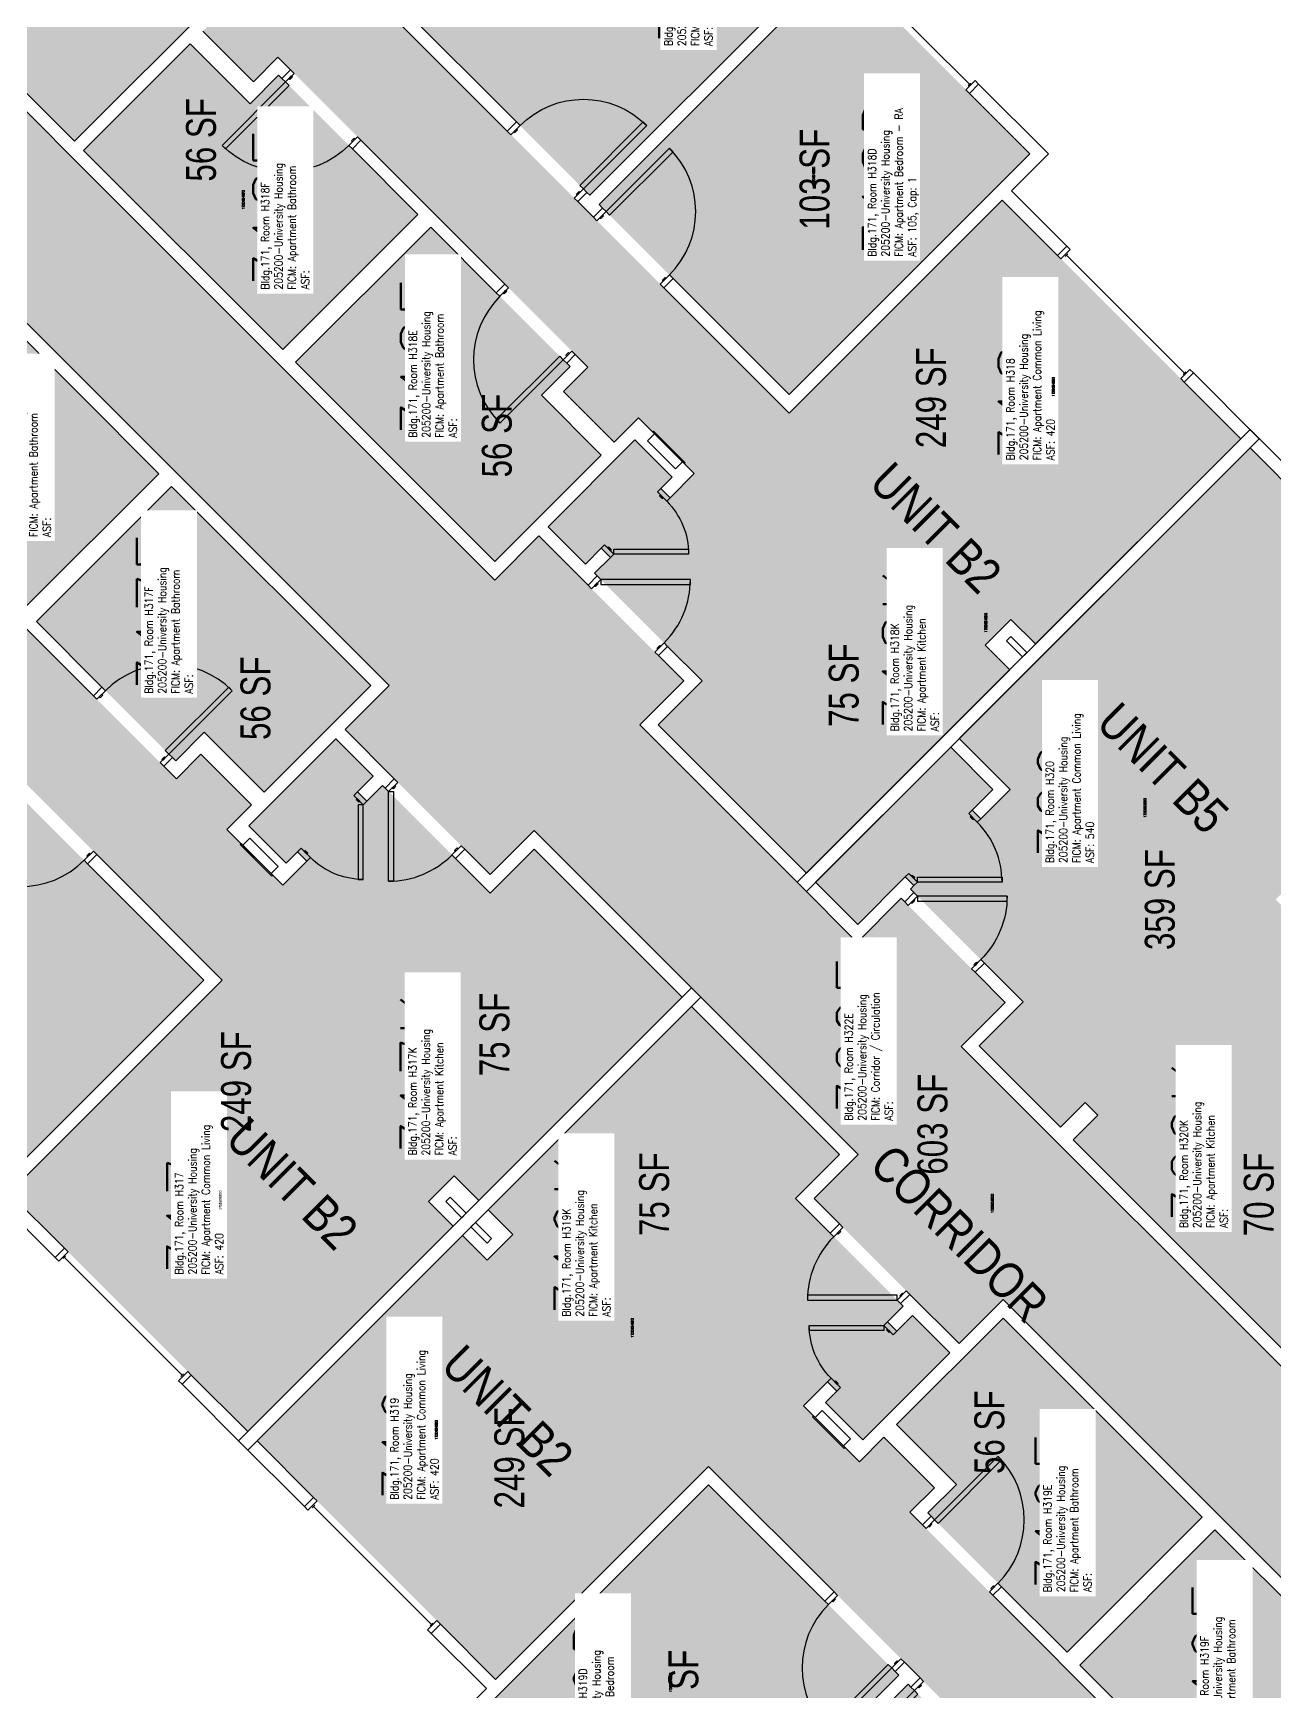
# Model space of a CAD drawing. Header units: inches. Extents: x -105 to 3698, y -798 to 1624.
# Drawn here: x 2510 to 3008, y 595 to 1261 of the extents above; entities that cross this region are included whole.
import ezdxf
from ezdxf.enums import TextEntityAlignment as Align

# ---------------------------------------------------------------- set-up
doc = ezdxf.new("R2010")
doc.units = ezdxf.units.IN
doc.header["$LTSCALE"] = 96
doc.header["$MEASUREMENT"] = 0
for name, color, linetype in [('A-AREA-IDEN', 1, 'Continuous'), ('A-DOOR', 2, 'Continuous'), ('A-GLAZ', 1, 'Continuous'), ('A-IDEN-RNUM', 7, 'Continuous'), ('A-IDEN-SNUM', 4, 'Continuous'), ('A-IDEN-VNUM', 4, 'Continuous'), ('A-WALL', 5, 'Continuous'), ('AREA-TEXT', 3, 'Continuous'), ('E-POWER', 2, 'Continuous'), ('Rooms-Category-Color', 7, 'Continuous'), ('Rooms-College-Color', 7, 'Continuous'), ('Rooms-Department-Color', 7, 'Continuous'), ('Rooms-Division-Color', 7, 'Continuous'), ('Rooms-Information', 7, 'Continuous')]:
    doc.layers.add(name, color=color, linetype=linetype)
doc.styles.add('AREA', font='arial.ttf', dxfattribs={"width": 0.75, "height": 12})
doc.styles.add('ROOMSNUMBER', font='txt.shx', dxfattribs={"height": 0.03})
doc.styles.add('ROOMVNUMBER', font='simplex.shx', dxfattribs={"width": 0.85})
doc.styles.get("Standard").update_dxf_attribs({"font": 'ARIALN.TTF'})

msp = doc.modelspace()

# ---------------------------------------------------------------- hatches: boundary and pattern name
h = msp.add_hatch()
h.set_pattern_fill('ANSI31', color=256, angle=-45, style=0)
h.set_pattern_definition([(7e-12, (2853.32475, 1804.33373), (-1e-14, 0.125), [])])
h.paths.add_polyline_path([(2674.79, 1157.03), (2716.33, 1115.5), (2709.81, 1108.99), (2668.28, 1150.52)], flags=9)
h = msp.add_hatch()
h.set_pattern_fill('ANSI31', color=256, style=0)
h.set_pattern_definition([(270, (1890.1133, 841.12227), (-0.125, -3e-16), [])])
h.paths.add_polyline_path([(2537.41, 1019.65), (2578.95, 978.12), (2585.46, 984.63), (2543.92, 1026.16)], flags=9)
h = msp.add_hatch()
h.set_pattern_fill('ANSI31', color=256, angle=135, style=0)
h.set_pattern_definition([(180, (2740.91368, -9.67811), (-3e-14, -0.125), [])])
h.paths.add_polyline_path([(2919.44, 637.62), (2877.91, 679.15), (2884.42, 685.67), (2925.96, 644.13)], flags=9)
at = {"layer": 'Rooms-Category-Color', "true_color": 0x728ef3}
for points in [[(2442.25, 1302.05), (2531.17, 1390.97), (2615.14, 1307), (2526.22, 1218.08)], [(2753.82, 1369.14), (2829.92, 1293.04), (2733.22, 1196.34), (2657.12, 1272.44)], [(2618.84, 1303.3), (2813.29, 1108.84), (2898.85, 1194.4), (2994.67, 1098.59), (2912.2, 1016.12), (2852.7, 1075.62), (2778.37, 1001.29), (2735.14, 1044.51), (2741.47, 1050.84), (2737.76, 1054.55), (2731.43, 1048.22), (2716.44, 1063.21), (2751.36, 1098.12), (2766.35, 1083.13), (2761.8, 1078.59), (2765.51, 1074.88), (2775.18, 1084.55), (2752.77, 1106.96), (2742.96, 1097.15), (2722.63, 1117.48), (2732.44, 1127.29), (2607.97, 1251.77), (2598.16, 1241.96), (2577.83, 1262.29)], [(2833.63, 1289.32), (2910, 1212.96), (2813.3, 1116.26), (2736.93, 1192.63)], [(2529.93, 1214.37), (2572.71, 1257.15), (2596.75, 1233.11), (2608.24, 1244.6), (2664.2, 1188.64), (2609.93, 1134.37)], [(2615.06, 1129.24), (2669.33, 1183.51), (2725.29, 1127.55), (2713.8, 1116.06), (2737.84, 1092.02), (2695.06, 1049.24)], [(2449.85, 1086.21), (2505.8, 1030.25), (2560.07, 1084.52), (2480.08, 1164.52), (2437.29, 1121.75), (2461.33, 1097.71)], [(2391.15, 1075.61), (2585.6, 881.15), (2500.04, 795.59), (2595.86, 699.78), (2678.32, 782.25), (2618.83, 841.75), (2693.16, 916.08), (2649.94, 959.3), (2643.61, 952.97), (2639.9, 956.69), (2646.23, 963.02), (2631.24, 978.01), (2596.32, 943.09), (2611.31, 928.1), (2615.86, 932.64), (2619.57, 928.93), (2609.9, 919.26), (2587.48, 941.68), (2597.29, 951.49), (2576.97, 971.82), (2567.15, 962.01), (2442.68, 1086.48), (2452.49, 1096.29), (2432.16, 1116.62)], [(2998.38, 1094.88), (3094.19, 999.06), (3008.63, 913.5), (3282.9, 639.24), (3241.89, 598.22), (3221.29, 618.82), (3228.36, 625.89), (3103.15, 751.1), (3096.08, 744.03), (3075.48, 764.63), (3085.28, 774.43), (3064.34, 795.38), (3059.21, 790.25), (2979.93, 869.54), (2937.24, 826.85), (2932.12, 831.98), (2922.22, 822.08), (2889.55, 854.75), (2907.23, 872.43), (2891.69, 887.96), (2861.97, 917.68), (2863.39, 919.1), (2859.94, 922.54), (2840.85, 903.45), (2823.9, 920.4), (2878.17, 974.67), (2895.12, 957.72), (2886.81, 949.41), (2890.26, 945.97), (2902.01, 957.72), (2881.62, 978.12)], [(2565.21, 1079.39), (2645.2, 999.4), (2602.42, 956.62), (2578.38, 980.66), (2566.89, 969.17), (2510.93, 1025.13)], [(2901.86, 1005.78), (2820.19, 924.11), (2760.69, 983.61), (2852.7, 1075.62), (2902.3, 1026.02), (2891.96, 1015.68)], [(2405.12, 860.83), (2481.48, 784.46), (2578.18, 881.15), (2501.81, 957.52), (2405.44, 861.13)], [(2688.67, 792.59), (2770.34, 874.26), (2710.84, 933.76), (2618.83, 841.75), (2668.42, 792.15), (2678.77, 802.49)], [(2692.38, 788.88), (2774.05, 870.55), (2833.55, 811.05), (2741.53, 719.04), (2691.94, 768.64), (2702.28, 778.98)], [(3076.45, 773.02), (3023.86, 720.43), (2927.34, 816.95), (2979.93, 869.54)], [(2975.4, 491.36), (2780.94, 685.82), (2695.38, 600.26), (2599.57, 696.07), (2682.04, 778.54), (2741.53, 719.04), (2815.87, 793.37), (2859.09, 750.15), (2852.76, 743.82), (2856.47, 740.11), (2862.8, 746.44), (2877.79, 731.45), (2842.88, 696.53), (2827.89, 711.52), (2832.43, 716.07), (2828.72, 719.78), (2819.05, 710.11), (2841.47, 687.7), (2851.28, 697.51), (2871.61, 677.18), (2861.79, 667.37), (2986.27, 542.89), (2996.08, 552.7), (3016.41, 532.37)], [(2979.2, 665.4), (2924.92, 611.13), (2868.96, 667.09), (2880.45, 678.58), (2856.41, 702.62), (2899.19, 745.4)], [(2684.25, 581.69), (2760.61, 505.33), (2857.31, 602.02), (2780.94, 678.39)], [(3064.32, 580.27), (3021.54, 537.49), (2997.5, 561.53), (2986.01, 550.04), (2930.05, 606), (2984.32, 660.27)], [(2861.02, 598.31), (2937.12, 522.21), (2840.43, 425.51), (2764.33, 501.61)]]:
    msp.add_hatch(color=171, dxfattribs=at).paths.add_polyline_path(points)
at = {"layer": 'Rooms-Category-Color', "true_color": 0xadadad}
msp.add_hatch(color=253, dxfattribs=at).paths.add_polyline_path([(3325.5, 326.52), (3367.93, 368.94), (2882.39, 854.48), (2900.07, 872.16), (2858.26, 913.97), (2840.58, 896.29), (2753.26, 983.61), (2770.94, 1001.29), (2712.73, 1059.5), (2695.05, 1041.82), (2434.81, 1302.06), (2392.39, 1259.63), (2652.63, 999.4), (2634.95, 981.72), (2693.16, 923.51), (2710.84, 941.18), (2840.97, 811.05), (2823.29, 793.37), (2881.51, 735.16), (2899.18, 752.84), (3195.04, 456.98), (3223.33, 428.69), (3227.57, 424.45), (3228.01, 424.89), (3271.06, 381.85), (3305.44, 347.47), (3304.94, 346.97)])
at = {"layer": 'Rooms-College-Color', "true_color": 0xadadad}
for points in [[(2442.25, 1302.05), (2531.17, 1390.97), (2615.14, 1307), (2526.22, 1218.08)], [(2753.82, 1369.14), (2829.92, 1293.04), (2733.22, 1196.34), (2657.12, 1272.44)], [(3325.5, 326.52), (3367.93, 368.94), (2882.39, 854.48), (2900.07, 872.16), (2858.26, 913.97), (2840.58, 896.29), (2753.26, 983.61), (2770.94, 1001.29), (2712.73, 1059.5), (2695.05, 1041.82), (2434.81, 1302.06), (2392.39, 1259.63), (2652.63, 999.4), (2634.95, 981.72), (2693.16, 923.51), (2710.84, 941.18), (2840.97, 811.05), (2823.29, 793.37), (2881.51, 735.16), (2899.18, 752.84), (3195.04, 456.98), (3223.33, 428.69), (3227.57, 424.45), (3228.01, 424.89), (3271.06, 381.85), (3305.44, 347.47), (3304.94, 346.97)], [(2618.84, 1303.3), (2813.29, 1108.84), (2898.85, 1194.4), (2994.67, 1098.59), (2912.2, 1016.12), (2852.7, 1075.62), (2778.37, 1001.29), (2735.14, 1044.51), (2741.47, 1050.84), (2737.76, 1054.55), (2731.43, 1048.22), (2716.44, 1063.21), (2751.36, 1098.12), (2766.35, 1083.13), (2761.8, 1078.59), (2765.51, 1074.88), (2775.18, 1084.55), (2752.77, 1106.96), (2742.96, 1097.15), (2722.63, 1117.48), (2732.44, 1127.29), (2607.97, 1251.77), (2598.16, 1241.96), (2577.83, 1262.29)], [(2833.63, 1289.32), (2910, 1212.96), (2813.3, 1116.26), (2736.93, 1192.63)], [(2529.93, 1214.37), (2572.71, 1257.15), (2596.75, 1233.11), (2608.24, 1244.6), (2664.2, 1188.64), (2609.93, 1134.37)], [(2615.06, 1129.24), (2669.33, 1183.51), (2725.29, 1127.55), (2713.8, 1116.06), (2737.84, 1092.02), (2695.06, 1049.24)], [(2449.85, 1086.21), (2505.8, 1030.25), (2560.07, 1084.52), (2480.08, 1164.52), (2437.29, 1121.75), (2461.33, 1097.71)], [(2391.15, 1075.61), (2585.6, 881.15), (2500.04, 795.59), (2595.86, 699.78), (2678.32, 782.25), (2618.83, 841.75), (2693.16, 916.08), (2649.94, 959.3), (2643.61, 952.97), (2639.9, 956.69), (2646.23, 963.02), (2631.24, 978.01), (2596.32, 943.09), (2611.31, 928.1), (2615.86, 932.64), (2619.57, 928.93), (2609.9, 919.26), (2587.48, 941.68), (2597.29, 951.49), (2576.97, 971.82), (2567.15, 962.01), (2442.68, 1086.48), (2452.49, 1096.29), (2432.16, 1116.62)], [(2998.38, 1094.88), (3094.19, 999.06), (3008.63, 913.5), (3282.9, 639.24), (3241.89, 598.22), (3221.29, 618.82), (3228.36, 625.89), (3103.15, 751.1), (3096.08, 744.03), (3075.48, 764.63), (3085.28, 774.43), (3064.34, 795.38), (3059.21, 790.25), (2979.93, 869.54), (2937.24, 826.85), (2932.12, 831.98), (2922.22, 822.08), (2889.55, 854.75), (2907.23, 872.43), (2891.69, 887.96), (2861.97, 917.68), (2863.39, 919.1), (2859.94, 922.54), (2840.85, 903.45), (2823.9, 920.4), (2878.17, 974.67), (2895.12, 957.72), (2886.81, 949.41), (2890.26, 945.97), (2902.01, 957.72), (2881.62, 978.12)], [(2565.21, 1079.39), (2645.2, 999.4), (2602.42, 956.62), (2578.38, 980.66), (2566.89, 969.17), (2510.93, 1025.13)], [(2901.86, 1005.78), (2820.19, 924.11), (2760.69, 983.61), (2852.7, 1075.62), (2902.3, 1026.02), (2891.96, 1015.68)], [(2405.12, 860.83), (2481.48, 784.46), (2578.18, 881.15), (2501.81, 957.52), (2405.44, 861.13)], [(2688.67, 792.59), (2770.34, 874.26), (2710.84, 933.76), (2618.83, 841.75), (2668.42, 792.15), (2678.77, 802.49)], [(2692.38, 788.88), (2774.05, 870.55), (2833.55, 811.05), (2741.53, 719.04), (2691.94, 768.64), (2702.28, 778.98)], [(3076.45, 773.02), (3023.86, 720.43), (2927.34, 816.95), (2979.93, 869.54)], [(2975.4, 491.36), (2780.94, 685.82), (2695.38, 600.26), (2599.57, 696.07), (2682.04, 778.54), (2741.53, 719.04), (2815.87, 793.37), (2859.09, 750.15), (2852.76, 743.82), (2856.47, 740.11), (2862.8, 746.44), (2877.79, 731.45), (2842.88, 696.53), (2827.89, 711.52), (2832.43, 716.07), (2828.72, 719.78), (2819.05, 710.11), (2841.47, 687.7), (2851.28, 697.51), (2871.61, 677.18), (2861.79, 667.37), (2986.27, 542.89), (2996.08, 552.7), (3016.41, 532.37)], [(2979.2, 665.4), (2924.92, 611.13), (2868.96, 667.09), (2880.45, 678.58), (2856.41, 702.62), (2899.19, 745.4)], [(2684.25, 581.69), (2760.61, 505.33), (2857.31, 602.02), (2780.94, 678.39)], [(3064.32, 580.27), (3021.54, 537.49), (2997.5, 561.53), (2986.01, 550.04), (2930.05, 606), (2984.32, 660.27)], [(2861.02, 598.31), (2937.12, 522.21), (2840.43, 425.51), (2764.33, 501.61)]]:
    msp.add_hatch(color=253, dxfattribs=at).paths.add_polyline_path(points)
at = {"layer": 'Rooms-Department-Color', "true_color": 0x604aed}
for points in [[(2442.25, 1302.05), (2531.17, 1390.97), (2615.14, 1307), (2526.22, 1218.08)], [(2753.82, 1369.14), (2829.92, 1293.04), (2733.22, 1196.34), (2657.12, 1272.44)], [(2618.84, 1303.3), (2813.29, 1108.84), (2898.85, 1194.4), (2994.67, 1098.59), (2912.2, 1016.12), (2852.7, 1075.62), (2778.37, 1001.29), (2735.14, 1044.51), (2741.47, 1050.84), (2737.76, 1054.55), (2731.43, 1048.22), (2716.44, 1063.21), (2751.36, 1098.12), (2766.35, 1083.13), (2761.8, 1078.59), (2765.51, 1074.88), (2775.18, 1084.55), (2752.77, 1106.96), (2742.96, 1097.15), (2722.63, 1117.48), (2732.44, 1127.29), (2607.97, 1251.77), (2598.16, 1241.96), (2577.83, 1262.29)], [(2833.63, 1289.32), (2910, 1212.96), (2813.3, 1116.26), (2736.93, 1192.63)], [(2529.93, 1214.37), (2572.71, 1257.15), (2596.75, 1233.11), (2608.24, 1244.6), (2664.2, 1188.64), (2609.93, 1134.37)], [(2615.06, 1129.24), (2669.33, 1183.51), (2725.29, 1127.55), (2713.8, 1116.06), (2737.84, 1092.02), (2695.06, 1049.24)], [(2449.85, 1086.21), (2505.8, 1030.25), (2560.07, 1084.52), (2480.08, 1164.52), (2437.29, 1121.75), (2461.33, 1097.71)], [(2391.15, 1075.61), (2585.6, 881.15), (2500.04, 795.59), (2595.86, 699.78), (2678.32, 782.25), (2618.83, 841.75), (2693.16, 916.08), (2649.94, 959.3), (2643.61, 952.97), (2639.9, 956.69), (2646.23, 963.02), (2631.24, 978.01), (2596.32, 943.09), (2611.31, 928.1), (2615.86, 932.64), (2619.57, 928.93), (2609.9, 919.26), (2587.48, 941.68), (2597.29, 951.49), (2576.97, 971.82), (2567.15, 962.01), (2442.68, 1086.48), (2452.49, 1096.29), (2432.16, 1116.62)], [(2998.38, 1094.88), (3094.19, 999.06), (3008.63, 913.5), (3282.9, 639.24), (3241.89, 598.22), (3221.29, 618.82), (3228.36, 625.89), (3103.15, 751.1), (3096.08, 744.03), (3075.48, 764.63), (3085.28, 774.43), (3064.34, 795.38), (3059.21, 790.25), (2979.93, 869.54), (2937.24, 826.85), (2932.12, 831.98), (2922.22, 822.08), (2889.55, 854.75), (2907.23, 872.43), (2891.69, 887.96), (2861.97, 917.68), (2863.39, 919.1), (2859.94, 922.54), (2840.85, 903.45), (2823.9, 920.4), (2878.17, 974.67), (2895.12, 957.72), (2886.81, 949.41), (2890.26, 945.97), (2902.01, 957.72), (2881.62, 978.12)], [(2565.21, 1079.39), (2645.2, 999.4), (2602.42, 956.62), (2578.38, 980.66), (2566.89, 969.17), (2510.93, 1025.13)], [(2901.86, 1005.78), (2820.19, 924.11), (2760.69, 983.61), (2852.7, 1075.62), (2902.3, 1026.02), (2891.96, 1015.68)], [(2405.12, 860.83), (2481.48, 784.46), (2578.18, 881.15), (2501.81, 957.52), (2405.44, 861.13)], [(2688.67, 792.59), (2770.34, 874.26), (2710.84, 933.76), (2618.83, 841.75), (2668.42, 792.15), (2678.77, 802.49)], [(2692.38, 788.88), (2774.05, 870.55), (2833.55, 811.05), (2741.53, 719.04), (2691.94, 768.64), (2702.28, 778.98)], [(3076.45, 773.02), (3023.86, 720.43), (2927.34, 816.95), (2979.93, 869.54)], [(2975.4, 491.36), (2780.94, 685.82), (2695.38, 600.26), (2599.57, 696.07), (2682.04, 778.54), (2741.53, 719.04), (2815.87, 793.37), (2859.09, 750.15), (2852.76, 743.82), (2856.47, 740.11), (2862.8, 746.44), (2877.79, 731.45), (2842.88, 696.53), (2827.89, 711.52), (2832.43, 716.07), (2828.72, 719.78), (2819.05, 710.11), (2841.47, 687.7), (2851.28, 697.51), (2871.61, 677.18), (2861.79, 667.37), (2986.27, 542.89), (2996.08, 552.7), (3016.41, 532.37)], [(2979.2, 665.4), (2924.92, 611.13), (2868.96, 667.09), (2880.45, 678.58), (2856.41, 702.62), (2899.19, 745.4)], [(2684.25, 581.69), (2760.61, 505.33), (2857.31, 602.02), (2780.94, 678.39)], [(3064.32, 580.27), (3021.54, 537.49), (2997.5, 561.53), (2986.01, 550.04), (2930.05, 606), (2984.32, 660.27)], [(2861.02, 598.31), (2937.12, 522.21), (2840.43, 425.51), (2764.33, 501.61)]]:
    msp.add_hatch(color=173, dxfattribs=at).paths.add_polyline_path(points)
at = {"layer": 'Rooms-Department-Color', "true_color": 0xacacac}
msp.add_hatch(color=253, dxfattribs=at).paths.add_polyline_path([(3325.5, 326.52), (3367.93, 368.94), (2882.39, 854.48), (2900.07, 872.16), (2858.26, 913.97), (2840.58, 896.29), (2753.26, 983.61), (2770.94, 1001.29), (2712.73, 1059.5), (2695.05, 1041.82), (2434.81, 1302.06), (2392.39, 1259.63), (2652.63, 999.4), (2634.95, 981.72), (2693.16, 923.51), (2710.84, 941.18), (2840.97, 811.05), (2823.29, 793.37), (2881.51, 735.16), (2899.18, 752.84), (3195.04, 456.98), (3223.33, 428.69), (3227.57, 424.45), (3228.01, 424.89), (3271.06, 381.85), (3305.44, 347.47), (3304.94, 346.97)])
at = {"layer": 'Rooms-Division-Color', "true_color": 0x604aed}
for points in [[(2442.25, 1302.05), (2531.17, 1390.97), (2615.14, 1307), (2526.22, 1218.08)], [(2753.82, 1369.14), (2829.92, 1293.04), (2733.22, 1196.34), (2657.12, 1272.44)], [(2618.84, 1303.3), (2813.29, 1108.84), (2898.85, 1194.4), (2994.67, 1098.59), (2912.2, 1016.12), (2852.7, 1075.62), (2778.37, 1001.29), (2735.14, 1044.51), (2741.47, 1050.84), (2737.76, 1054.55), (2731.43, 1048.22), (2716.44, 1063.21), (2751.36, 1098.12), (2766.35, 1083.13), (2761.8, 1078.59), (2765.51, 1074.88), (2775.18, 1084.55), (2752.77, 1106.96), (2742.96, 1097.15), (2722.63, 1117.48), (2732.44, 1127.29), (2607.97, 1251.77), (2598.16, 1241.96), (2577.83, 1262.29)], [(2833.63, 1289.32), (2910, 1212.96), (2813.3, 1116.26), (2736.93, 1192.63)], [(2529.93, 1214.37), (2572.71, 1257.15), (2596.75, 1233.11), (2608.24, 1244.6), (2664.2, 1188.64), (2609.93, 1134.37)], [(2615.06, 1129.24), (2669.33, 1183.51), (2725.29, 1127.55), (2713.8, 1116.06), (2737.84, 1092.02), (2695.06, 1049.24)], [(2449.85, 1086.21), (2505.8, 1030.25), (2560.07, 1084.52), (2480.08, 1164.52), (2437.29, 1121.75), (2461.33, 1097.71)], [(2391.15, 1075.61), (2585.6, 881.15), (2500.04, 795.59), (2595.86, 699.78), (2678.32, 782.25), (2618.83, 841.75), (2693.16, 916.08), (2649.94, 959.3), (2643.61, 952.97), (2639.9, 956.69), (2646.23, 963.02), (2631.24, 978.01), (2596.32, 943.09), (2611.31, 928.1), (2615.86, 932.64), (2619.57, 928.93), (2609.9, 919.26), (2587.48, 941.68), (2597.29, 951.49), (2576.97, 971.82), (2567.15, 962.01), (2442.68, 1086.48), (2452.49, 1096.29), (2432.16, 1116.62)], [(2998.38, 1094.88), (3094.19, 999.06), (3008.63, 913.5), (3282.9, 639.24), (3241.89, 598.22), (3221.29, 618.82), (3228.36, 625.89), (3103.15, 751.1), (3096.08, 744.03), (3075.48, 764.63), (3085.28, 774.43), (3064.34, 795.38), (3059.21, 790.25), (2979.93, 869.54), (2937.24, 826.85), (2932.12, 831.98), (2922.22, 822.08), (2889.55, 854.75), (2907.23, 872.43), (2891.69, 887.96), (2861.97, 917.68), (2863.39, 919.1), (2859.94, 922.54), (2840.85, 903.45), (2823.9, 920.4), (2878.17, 974.67), (2895.12, 957.72), (2886.81, 949.41), (2890.26, 945.97), (2902.01, 957.72), (2881.62, 978.12)], [(2565.21, 1079.39), (2645.2, 999.4), (2602.42, 956.62), (2578.38, 980.66), (2566.89, 969.17), (2510.93, 1025.13)], [(2901.86, 1005.78), (2820.19, 924.11), (2760.69, 983.61), (2852.7, 1075.62), (2902.3, 1026.02), (2891.96, 1015.68)], [(2405.12, 860.83), (2481.48, 784.46), (2578.18, 881.15), (2501.81, 957.52), (2405.44, 861.13)], [(2688.67, 792.59), (2770.34, 874.26), (2710.84, 933.76), (2618.83, 841.75), (2668.42, 792.15), (2678.77, 802.49)], [(2692.38, 788.88), (2774.05, 870.55), (2833.55, 811.05), (2741.53, 719.04), (2691.94, 768.64), (2702.28, 778.98)], [(3076.45, 773.02), (3023.86, 720.43), (2927.34, 816.95), (2979.93, 869.54)], [(2975.4, 491.36), (2780.94, 685.82), (2695.38, 600.26), (2599.57, 696.07), (2682.04, 778.54), (2741.53, 719.04), (2815.87, 793.37), (2859.09, 750.15), (2852.76, 743.82), (2856.47, 740.11), (2862.8, 746.44), (2877.79, 731.45), (2842.88, 696.53), (2827.89, 711.52), (2832.43, 716.07), (2828.72, 719.78), (2819.05, 710.11), (2841.47, 687.7), (2851.28, 697.51), (2871.61, 677.18), (2861.79, 667.37), (2986.27, 542.89), (2996.08, 552.7), (3016.41, 532.37)], [(2979.2, 665.4), (2924.92, 611.13), (2868.96, 667.09), (2880.45, 678.58), (2856.41, 702.62), (2899.19, 745.4)], [(2684.25, 581.69), (2760.61, 505.33), (2857.31, 602.02), (2780.94, 678.39)], [(3064.32, 580.27), (3021.54, 537.49), (2997.5, 561.53), (2986.01, 550.04), (2930.05, 606), (2984.32, 660.27)], [(2861.02, 598.31), (2937.12, 522.21), (2840.43, 425.51), (2764.33, 501.61)]]:
    msp.add_hatch(color=173, dxfattribs=at).paths.add_polyline_path(points)
at = {"layer": 'Rooms-Division-Color', "true_color": 0xadadad}
msp.add_hatch(color=253, dxfattribs=at).paths.add_polyline_path([(3325.5, 326.52), (3367.93, 368.94), (2882.39, 854.48), (2900.07, 872.16), (2858.26, 913.97), (2840.58, 896.29), (2753.26, 983.61), (2770.94, 1001.29), (2712.73, 1059.5), (2695.05, 1041.82), (2434.81, 1302.06), (2392.39, 1259.63), (2652.63, 999.4), (2634.95, 981.72), (2693.16, 923.51), (2710.84, 941.18), (2840.97, 811.05), (2823.29, 793.37), (2881.51, 735.16), (2899.18, 752.84), (3195.04, 456.98), (3223.33, 428.69), (3227.57, 424.45), (3228.01, 424.89), (3271.06, 381.85), (3305.44, 347.47), (3304.94, 346.97)])

# ---------------------------------------------------------------- linework, layer by layer
at = {"layer": 'A-DOOR'}
for points in [[(2614.43, 1245.3), (2613.02, 1246.72), (2609.57, 1243.27), (2610.98, 1241.85)], [(2610.98, 1241.85), (2612.4, 1240.44), (2586.94, 1214.98), (2585.53, 1216.4)], [(2613.46, 1244.33), (2613.81, 1243.98), (2612.75, 1242.91), (2612.4, 1243.27)], [(2639.89, 1219.85), (2641.3, 1218.43), (2637.85, 1214.98), (2636.44, 1216.4)], [(2638.92, 1218.87), (2638.56, 1219.23), (2637.5, 1218.17), (2637.85, 1217.81)], [(2701.48, 1220.65), (2700.07, 1222.07), (2703.78, 1225.78), (2705.2, 1224.36)], [(2702.72, 1221.89), (2703.07, 1221.54), (2704.13, 1222.6), (2703.78, 1222.95)], [(2730.65, 1198.91), (2729.24, 1200.32), (2754.69, 1225.78), (2756.11, 1224.36)], [(2739.76, 1189.8), (2741.17, 1188.39), (2766.63, 1213.85), (2765.21, 1215.26)], [(2726.94, 1195.2), (2728.35, 1193.78), (2732.07, 1197.49), (2730.65, 1198.91)], [(2728.18, 1196.43), (2727.82, 1196.79), (2728.88, 1197.85), (2729.24, 1197.49)], [(2736.04, 1186.09), (2734.63, 1187.51), (2738.34, 1191.22), (2739.76, 1189.8)], [(2737.28, 1187.33), (2737.63, 1186.98), (2738.69, 1188.04), (2738.34, 1188.39)], [(2700.52, 1159.21), (2699.11, 1160.63), (2695.66, 1157.18), (2697.08, 1155.76)], [(2761.5, 1160.64), (2762.91, 1159.22), (2766.63, 1162.93), (2765.21, 1164.35)], [(2762.74, 1161.87), (2762.38, 1162.23), (2763.44, 1163.29), (2763.8, 1162.93)], [(2699.55, 1158.24), (2699.9, 1157.89), (2698.84, 1156.82), (2698.49, 1157.18)], [(2725.98, 1133.76), (2727.39, 1132.34), (2723.95, 1128.89), (2722.53, 1130.31)], [(2725.01, 1132.78), (2724.65, 1133.14), (2723.59, 1132.08), (2723.95, 1131.72)], [(2722.53, 1130.31), (2721.12, 1131.72), (2695.66, 1106.27), (2697.08, 1104.85)], [(2760.39, 1077.18), (2761.8, 1078.59), (2765.52, 1074.88), (2764.1, 1073.46)], [(2761.63, 1075.94), (2761.27, 1075.58), (2762.33, 1074.52), (2762.69, 1074.88)], [(2739.18, 1055.96), (2737.76, 1054.55), (2741.47, 1050.84), (2742.89, 1052.25)], [(2740.41, 1054.73), (2740.77, 1055.08), (2741.83, 1054.02), (2741.47, 1053.66)], [(2742.89, 1052.25), (2742.89, 1054.25), (2772.89, 1054.25), (2772.89, 1052.25)], [(2733.9, 1038.33), (2732.49, 1039.74), (2736.2, 1043.46), (2737.61, 1042.04)], [(2735.14, 1039.57), (2735.49, 1039.21), (2736.55, 1040.27), (2736.2, 1040.63)], [(2737.61, 1042.04), (2737.61, 1040.04), (2773.61, 1040.04), (2773.61, 1042.04)], [(2759.36, 1012.87), (2760.77, 1011.46), (2764.48, 1015.17), (2763.07, 1016.59)], [(2760.59, 1014.11), (2760.24, 1014.46), (2761.3, 1015.52), (2761.65, 1015.17)], [(2535.24, 993.92), (2533.82, 995.34), (2537.27, 998.79), (2538.68, 997.37)], [(2536.21, 994.9), (2536.56, 994.54), (2537.62, 995.6), (2537.27, 995.96)], [(2564.14, 971.92), (2562.72, 973.33), (2588.18, 998.79), (2589.59, 997.37)], [(2560.69, 968.47), (2562.11, 967.05), (2565.55, 970.5), (2564.14, 971.92)], [(2561.66, 969.44), (2561.31, 969.79), (2562.37, 970.86), (2562.72, 970.5)], [(2656.12, 960.55), (2654.7, 961.96), (2650.99, 958.25), (2652.41, 956.84)], [(2654.88, 959.31), (2655.23, 958.96), (2654.17, 957.9), (2653.82, 958.25)], [(2638.48, 955.27), (2639.9, 956.68), (2643.61, 952.97), (2642.2, 951.56)], [(2639.72, 954.03), (2639.37, 953.68), (2640.43, 952.62), (2640.78, 952.97)], [(2652.41, 956.84), (2654.41, 956.84), (2654.41, 920.84), (2652.41, 920.84)], [(2642.2, 951.56), (2640.2, 951.56), (2640.2, 921.56), (2642.2, 921.56)], [(2885.4, 948), (2886.81, 949.41), (2890.26, 945.96), (2888.84, 944.55)], [(2886.37, 947.02), (2886.02, 946.67), (2887.08, 945.61), (2887.43, 945.96)], [(2533.81, 932.95), (2535.22, 931.53), (2531.51, 927.82), (2530.1, 929.24)], [(2617.27, 934.06), (2615.86, 932.64), (2619.57, 928.93), (2620.98, 930.34)], [(2618.51, 932.82), (2618.86, 933.17), (2619.92, 932.11), (2619.57, 931.76)], [(2681.57, 935.09), (2682.99, 933.68), (2679.28, 929.96), (2677.86, 931.38)], [(2680.34, 933.85), (2679.98, 934.21), (2678.92, 933.15), (2679.28, 932.79)], [(2532.57, 931.71), (2532.22, 932.06), (2531.16, 931), (2531.51, 930.65)], [(2861.36, 923.95), (2859.94, 922.54), (2863.39, 919.09), (2864.8, 920.51)], [(2862.33, 922.98), (2862.68, 923.34), (2863.74, 922.28), (2863.39, 921.92)], [(2864.8, 920.51), (2864.8, 922.51), (2898.8, 922.51), (2898.8, 920.51)], [(2861.11, 911.12), (2859.69, 912.53), (2863.41, 916.25), (2864.82, 914.83)], [(2862.35, 912.36), (2862.7, 912), (2863.76, 913.06), (2863.41, 913.42)], [(2864.82, 914.83), (2864.82, 912.83), (2900.82, 912.83), (2900.82, 914.83)], [(2886.57, 885.66), (2887.98, 884.25), (2891.69, 887.96), (2890.28, 889.38)], [(2887.8, 886.9), (2887.45, 887.25), (2888.51, 888.32), (2888.86, 887.96)], [(2834.88, 781.78), (2833.47, 783.2), (2829.76, 779.48), (2831.17, 778.07)], [(2833.65, 780.54), (2834, 780.19), (2832.94, 779.13), (2832.58, 779.48)], [(2856.63, 752.61), (2856.63, 754.61), (2820.63, 754.61), (2820.63, 752.61)], [(2860.34, 756.33), (2861.75, 754.91), (2858.04, 751.2), (2856.63, 752.61)], [(2859.1, 755.09), (2858.75, 755.44), (2857.69, 754.38), (2858.04, 754.03)], [(2851.35, 742.41), (2851.35, 740.41), (2821.35, 740.41), (2821.35, 742.41)], [(2855.06, 738.69), (2856.48, 740.11), (2852.76, 743.82), (2851.35, 742.41)], [(2853.82, 739.93), (2853.47, 739.58), (2852.41, 740.64), (2852.76, 740.99)], [(2833.85, 717.48), (2832.43, 716.07), (2828.72, 719.78), (2830.14, 721.19)], [(2832.61, 718.72), (2832.96, 719.07), (2831.9, 720.13), (2831.55, 719.78)], [(2871.71, 664.35), (2873.12, 662.93), (2898.58, 688.39), (2897.16, 689.8)], [(2868.26, 660.9), (2866.85, 662.31), (2870.29, 665.76), (2871.71, 664.35)], [(2869.23, 661.87), (2869.59, 661.52), (2870.65, 662.58), (2870.29, 662.93)], [(2832.74, 634.02), (2831.33, 635.43), (2827.61, 631.72), (2829.03, 630.31)], [(2893.72, 635.44), (2895.13, 634.03), (2898.58, 637.48), (2897.16, 638.89)], [(2894.69, 636.42), (2894.33, 636.77), (2895.4, 637.83), (2895.75, 637.48)], [(2831.5, 632.78), (2831.86, 632.43), (2830.8, 631.37), (2830.44, 631.72)], [(2854.48, 604.85), (2853.07, 606.26), (2827.61, 580.81), (2829.03, 579.39)], [(2858.2, 608.56), (2859.61, 607.15), (2855.9, 603.44), (2854.48, 604.85)], [(2856.96, 607.33), (2856.6, 607.68), (2855.54, 606.62), (2855.9, 606.26)], [(2867.3, 599.46), (2865.89, 600.87), (2862.17, 597.16), (2863.59, 595.75)], [(2863.59, 595.75), (2865, 594.33), (2839.55, 568.88), (2838.13, 570.29)], [(2866.06, 598.22), (2866.42, 597.87), (2865.36, 596.81), (2865, 597.16)]]:
    msp.add_lwpolyline(points, close=True, dxfattribs=at)
at = {"layer": 'A-DOOR', "extrusion": (0, 0, -1)}
for centre, radius, start, end in [((-2730.65, 1198.91), 36, 45, 135), ((-2610.98, 1241.85), 36, 225, 315), ((-2742.89, 1052.25), 30, 135, 180), ((-2642.2, 951.56), 30, 270, 315), ((-2864.82, 914.83), 36, 180, 225), ((-2851.35, 742.41), 30, 315, 0)]:
    msp.add_arc(centre, radius, start, end, dxfattribs=at)
at = {"layer": 'A-DOOR'}
for centre, radius, start, end in [((2739.76, 1189.8), 36, 315, 45), ((2722.53, 1130.31), 36, 135, 225), ((2737.61, 1042.04), 36, 315, 0), ((2564.14, 971.92), 36, 45, 135), ((2864.8, 920.51), 34, 0, 45), ((2504.64, 954.69), 36, 225, 315), ((2652.41, 956.84), 36, 270, 315), ((2856.63, 752.61), 36, 135, 180), ((2871.71, 664.35), 36, 315, 45), ((2854.48, 604.85), 36, 135, 225)]:
    msp.add_arc(centre, radius, start, end, dxfattribs=at)
at = {"layer": 'A-GLAZ'}
for p, q in [((2885.75, 1240.91), (2851.1, 1275.56)), ((2885.22, 1240.38), (2886.28, 1241.44)), ((2924.14, 1171.77), (2925.2, 1172.83)), ((2972.05, 1124.92), (2924.67, 1172.3)), ((2971.52, 1124.39), (2972.58, 1125.45)), ((2522.68, 770.31), (2521.62, 769.25)), ((2569.53, 722.4), (2522.15, 769.78)), ((2570.06, 722.93), (2569, 721.87)), ((2622.72, 670.26), (2621.66, 669.2)), ((2622.19, 669.73), (2669.57, 622.36)), ((2670.1, 622.89), (2669.04, 621.83))]:
    msp.add_line(p, q, dxfattribs=at)
for points in [[(2887.96, 1242.42), (2889.38, 1241), (2885.66, 1237.29), (2884.25, 1238.7)], [(2926.17, 1174.51), (2924.76, 1175.92), (2921.05, 1172.21), (2922.46, 1170.8)], [(2974.26, 1126.42), (2975.67, 1125.01), (2971.96, 1121.3), (2970.54, 1122.71)], [(2519.94, 768.27), (2518.53, 769.69), (2522.24, 773.4), (2523.65, 771.99)], [(2568.02, 720.19), (2569.44, 718.78), (2573.15, 722.49), (2571.74, 723.9)], [(2619.98, 668.23), (2618.57, 669.65), (2622.28, 673.36), (2623.69, 671.94)], [(2668.07, 620.15), (2669.48, 618.73), (2673.19, 622.45), (2671.78, 623.86)]]:
    msp.add_lwpolyline(points, close=True, dxfattribs=at)
at = {"layer": 'A-WALL'}
for p, q in [((2434.82, 1302.06), (2525.77, 1211.11)), ((2526.21, 1218.09), (2442.24, 1302.06)), ((2829.91, 1293.04), (2733.21, 1196.35)), ((2736.93, 1192.63), (2833.62, 1289.33)), ((2583.48, 1275.36), (2526.21, 1218.09)), ((2648.54, 1273.6), (2700.07, 1222.07)), ((2703.78, 1225.78), (2657.11, 1272.45)), ((2598.16, 1241.95), (2577.83, 1262.28)), ((2529.92, 1214.38), (2572.7, 1257.16)), ((2572.7, 1257.16), (2596.74, 1233.12)), ((2607.97, 1251.77), (2598.16, 1241.95)), ((2613.02, 1246.72), (2607.97, 1251.77)), ((2609.57, 1243.27), (2613.02, 1246.72)), ((2596.74, 1233.12), (2608.23, 1244.61)), ((2608.23, 1244.61), (2609.57, 1243.27)), ((2889.38, 1241), (2885.66, 1237.29)), ((2917.42, 1212.96), (2889.38, 1241)), ((2885.66, 1237.29), (2909.99, 1212.96)), ((2700.07, 1222.07), (2703.78, 1225.78)), ((2609.92, 1134.37), (2529.92, 1214.38)), ((2641.3, 1218.43), (2637.85, 1214.98)), ((2637.85, 1214.98), (2664.19, 1188.64)), ((2699.11, 1160.63), (2641.3, 1218.43)), ((2909.99, 1212.96), (2813.29, 1116.27)), ((2902.57, 1198.11), (2917.42, 1212.96)), ((2525.77, 1211.11), (2695.05, 1041.82)), ((2732.07, 1197.49), (2728.35, 1193.78)), ((2728.35, 1193.78), (2734.63, 1187.51)), ((2733.21, 1196.35), (2732.07, 1197.49)), ((2738.34, 1191.22), (2736.93, 1192.63)), ((2813.29, 1108.84), (2898.85, 1194.4)), ((2898.85, 1194.4), (2921.05, 1172.21)), ((2924.76, 1175.92), (2902.57, 1198.11)), ((2664.19, 1188.64), (2609.92, 1134.37)), ((2734.63, 1187.51), (2738.34, 1191.22)), ((2615.05, 1129.25), (2669.32, 1183.52)), ((2669.32, 1183.52), (2695.66, 1157.18)), ((2921.05, 1172.21), (2924.76, 1175.92)), ((2483.34, 1168.68), (2652.63, 999.39)), ((2560.07, 1084.52), (2480.07, 1164.53)), ((2695.66, 1157.18), (2699.11, 1160.63)), ((2766.63, 1162.93), (2762.91, 1159.22)), ((2762.91, 1159.22), (2813.29, 1108.84)), ((2813.29, 1116.27), (2766.63, 1162.93)), ((2695.05, 1049.24), (2615.05, 1129.25)), ((2725.28, 1127.56), (2713.79, 1116.07)), ((2722.63, 1117.48), (2732.44, 1127.29)), ((2727.39, 1132.34), (2723.95, 1128.89)), ((2723.95, 1128.89), (2725.28, 1127.56)), ((2732.44, 1127.29), (2727.39, 1132.34)), ((2975.67, 1125.01), (2971.96, 1121.3)), ((2971.96, 1121.3), (2994.67, 1098.59)), ((3002.09, 1098.59), (2975.67, 1125.01)), ((2713.79, 1116.07), (2737.83, 1092.02)), ((2742.96, 1097.15), (2722.63, 1117.48)), ((2752.77, 1106.96), (2742.96, 1097.15)), ((2775.19, 1084.55), (2752.77, 1106.96)), ((2816.48, 920.4), (2998.38, 1102.3)), ((2998.38, 1102.3), (3024.8, 1075.88)), ((2716.44, 1063.21), (2751.36, 1098.12)), ((2751.36, 1098.12), (2766.35, 1083.13)), ((2820.19, 916.68), (3002.09, 1098.59)), ((2998.38, 1094.88), (2881.62, 978.11)), ((2994.67, 1098.59), (2912.2, 1016.12)), ((3021.09, 1072.17), (2998.38, 1094.88)), ((2737.83, 1092.02), (2695.05, 1049.24)), ((2505.8, 1030.25), (2560.07, 1084.52)), ((2565.2, 1079.4), (2510.93, 1025.13)), ((2645.2, 999.39), (2565.2, 1079.4)), ((2766.35, 1083.13), (2761.8, 1078.59)), ((2765.52, 1074.88), (2775.19, 1084.55)), ((2761.8, 1078.59), (2765.52, 1074.88)), ((2695.05, 1041.82), (2712.73, 1059.5)), ((2712.73, 1059.5), (2732.49, 1039.74)), ((2731.43, 1048.22), (2716.44, 1063.21)), ((2533.82, 995.34), (2476.02, 1053.14)), ((2737.76, 1054.55), (2731.43, 1048.22)), ((2741.47, 1050.84), (2737.76, 1054.55)), ((2735.15, 1044.51), (2741.47, 1050.84)), ((2732.49, 1039.74), (2736.2, 1043.46)), ((2736.2, 1043.46), (2735.15, 1044.51)), ((2902.3, 1026.02), (2891.96, 1015.68)), ((2912.2, 1016.12), (2902.3, 1026.02)), ((2510.93, 1025.13), (2537.27, 998.79)), ((2764.48, 1015.17), (2760.77, 1011.46)), ((2778.37, 1001.29), (2764.48, 1015.17)), ((2891.96, 1015.68), (2901.86, 1005.78)), ((2900.53, 1017.36), (2902.3, 1019.13)), ((2906.99, 1010.91), (2900.53, 1017.36)), ((2902.3, 1019.13), (2908.75, 1012.67)), ((2908.75, 1012.67), (2906.99, 1010.91)), ((2760.77, 1011.46), (2770.94, 1001.29)), ((2602.42, 956.61), (2645.2, 999.39)), ((2652.63, 999.39), (2634.95, 981.72)), ((2770.94, 1001.29), (2753.27, 983.61)), ((2760.69, 983.61), (2778.37, 1001.29)), ((2901.86, 1005.78), (2820.19, 924.11)), ((2537.27, 998.79), (2533.82, 995.34)), ((2566.89, 969.16), (2578.38, 980.65)), ((2578.38, 980.65), (2602.42, 956.61)), ((2634.95, 981.72), (2654.7, 961.96)), ((2753.27, 983.61), (2820.19, 916.68)), ((2820.19, 924.11), (2760.69, 983.61)), ((2631.24, 978), (2596.32, 943.09)), ((2646.23, 963.01), (2631.24, 978)), ((2878.17, 974.67), (2823.9, 920.4)), ((2895.12, 957.72), (2878.17, 974.67)), ((2881.62, 978.11), (2902.01, 957.72)), ((2562.11, 967.05), (2565.55, 970.5)), ((2567.16, 962.01), (2562.11, 967.05)), ((2565.55, 970.5), (2566.89, 969.16)), ((2576.97, 971.82), (2567.16, 962.01)), ((2597.3, 951.49), (2576.97, 971.82)), ((2639.9, 956.68), (2646.23, 963.01)), ((2654.7, 961.96), (2650.99, 958.25)), ((2643.61, 952.97), (2639.9, 956.68)), ((2649.94, 959.3), (2643.61, 952.97)), ((2650.99, 958.25), (2649.94, 959.3)), ((2886.81, 949.41), (2895.12, 957.72)), ((2902.01, 957.72), (2890.26, 945.96)), ((2587.49, 941.68), (2597.3, 951.49)), ((2890.26, 945.96), (2886.81, 949.41)), ((2609.9, 919.26), (2587.49, 941.68)), ((2596.32, 943.09), (2611.31, 928.1)), ((2693.16, 923.5), (2710.84, 941.18)), ((2710.84, 941.18), (2777.76, 874.26)), ((2679.28, 929.96), (2682.99, 933.68)), ((2682.99, 933.68), (2693.16, 923.5)), ((2710.84, 933.76), (2693.16, 916.08)), ((2770.34, 874.26), (2710.84, 933.76)), ((2531.51, 927.82), (2535.22, 931.53)), ((2578.18, 881.15), (2531.51, 927.82)), ((2535.22, 931.53), (2585.61, 881.15)), ((2619.57, 928.93), (2609.9, 919.26)), ((2611.31, 928.1), (2615.86, 932.64)), ((2615.86, 932.64), (2619.57, 928.93)), ((2693.16, 916.08), (2679.28, 929.96)), ((2840.58, 896.29), (2816.48, 920.4)), ((2823.9, 920.4), (2840.85, 903.45)), ((2840.85, 903.45), (2859.94, 922.54)), ((2859.94, 922.54), (2863.39, 919.09)), ((2858.26, 913.97), (2840.58, 896.29)), ((2859.69, 912.53), (2858.26, 913.97)), ((2863.41, 916.25), (2859.69, 912.53)), ((2863.39, 919.09), (2861.97, 917.68)), ((2861.97, 917.68), (2863.41, 916.25)), ((2887.98, 884.25), (2891.69, 887.96)), ((2891.69, 887.96), (2907.23, 872.42)), ((2481.48, 784.46), (2578.18, 881.15)), ((2585.61, 881.15), (2500.05, 795.59)), ((2900.07, 872.16), (2887.98, 884.25)), ((2774.05, 877.97), (2592.15, 696.07)), ((2777.76, 874.26), (2595.86, 692.36)), ((2688.67, 792.59), (2770.34, 874.26)), ((2840.97, 811.05), (2774.05, 877.97)), ((2692.38, 788.88), (2774.05, 870.55)), ((2774.05, 870.55), (2833.55, 811.05)), ((2882.39, 854.48), (2900.07, 872.16)), ((2907.23, 872.42), (2889.55, 854.75)), ((3190.71, 546.16), (2882.39, 854.48)), ((2889.55, 854.75), (2922.22, 822.08)), ((2922.22, 822.08), (2932.12, 831.98)), ((2937.24, 826.85), (2927.35, 816.95)), ((2932.12, 831.98), (2937.24, 826.85)), ((2927.35, 816.95), (3023.87, 720.43)), ((2833.55, 811.05), (2815.87, 793.37)), ((2823.3, 793.37), (2840.97, 811.05)), ((2668.43, 792.15), (2678.77, 802.49)), ((2678.77, 802.49), (2688.67, 792.59)), ((2500.05, 795.59), (2522.24, 773.4)), ((2677.09, 793.91), (2675.32, 792.15)), ((2683.54, 787.46), (2677.09, 793.91)), ((2815.87, 793.37), (2829.76, 779.48)), ((2833.47, 783.2), (2823.3, 793.37)), ((2518.53, 769.69), (2496.33, 791.88)), ((2678.33, 782.25), (2668.43, 792.15)), ((2675.32, 792.15), (2681.77, 785.69)), ((2681.77, 785.69), (2683.54, 787.46)), ((2702.28, 778.98), (2692.38, 788.88)), ((2595.86, 699.78), (2678.33, 782.25)), ((2685.48, 781.98), (2687.25, 783.75)), ((2691.94, 775.53), (2685.48, 781.98)), ((2687.25, 783.75), (2693.7, 777.3)), ((2829.76, 779.48), (2833.47, 783.2)), ((2522.24, 773.4), (2518.53, 769.69)), ((2599.57, 696.07), (2682.04, 778.53)), ((2682.04, 778.53), (2691.94, 768.63)), ((2691.94, 768.63), (2702.28, 778.98)), ((2693.7, 777.3), (2691.94, 775.53)), ((2861.75, 754.91), (2858.04, 751.2)), ((2881.51, 735.16), (2861.75, 754.91)), ((2899.18, 752.84), (2881.51, 735.16)), ((3068.47, 583.55), (2899.18, 752.84)), ((2859.09, 750.15), (2852.76, 743.82)), ((2856.48, 740.11), (2862.8, 746.44)), ((2858.04, 751.2), (2859.09, 750.15)), ((2862.8, 746.44), (2877.79, 731.45)), ((2852.76, 743.82), (2856.48, 740.11)), ((2856.4, 702.63), (2899.18, 745.41)), ((2899.18, 745.41), (2979.19, 665.41)), ((2877.79, 731.45), (2842.88, 696.53)), ((2569.44, 718.78), (2573.15, 722.49)), ((2573.15, 722.49), (2595.86, 699.78)), ((2828.72, 719.78), (2819.05, 710.11)), ((2832.43, 716.07), (2828.72, 719.78)), ((2595.86, 692.36), (2569.44, 718.78)), ((2827.89, 711.52), (2832.43, 716.07)), ((2819.05, 710.11), (2841.47, 687.69)), ((2842.88, 696.53), (2827.89, 711.52)), ((2880.45, 678.59), (2856.4, 702.63)), ((2592.15, 696.07), (2618.57, 669.65)), ((2622.28, 673.36), (2599.57, 696.07)), ((2841.47, 687.69), (2851.28, 697.5)), ((2851.28, 697.5), (2871.61, 677.18)), ((2780.94, 685.81), (2695.38, 600.25)), ((2831.33, 635.43), (2780.94, 685.81)), ((2618.57, 669.65), (2622.28, 673.36)), ((2684.25, 581.69), (2780.94, 678.39)), ((2780.94, 678.39), (2827.61, 631.72)), ((2871.61, 677.18), (2861.8, 667.36)), ((2868.96, 667.1), (2880.45, 678.59)), ((2861.8, 667.36), (2866.85, 662.31)), ((2870.29, 665.76), (2868.96, 667.1)), ((2866.85, 662.31), (2870.29, 665.76)), ((2979.19, 665.41), (2924.92, 611.14)), ((2930.04, 606.01), (2984.31, 660.28)), ((2984.31, 660.28), (3064.32, 580.28)), ((2827.61, 631.72), (2831.33, 635.43)), ((2898.58, 637.48), (2895.13, 634.03)), ((2895.13, 634.03), (2952.94, 576.22)), ((2924.92, 611.14), (2898.58, 637.48)), ((2673.19, 622.45), (2669.48, 618.73)), ((2695.38, 600.25), (2673.19, 622.45)), ((2669.48, 618.73), (2691.67, 596.54)), ((2859.61, 607.15), (2855.9, 603.44)), ((2865.89, 600.87), (2859.61, 607.15)), ((2857.31, 602.02), (2760.61, 505.33)), ((2855.9, 603.44), (2857.31, 602.02)), ((2862.17, 597.16), (2865.89, 600.87)), ((2956.38, 579.67), (2930.04, 606.01)), ((2691.67, 596.54), (2676.82, 581.69)), ((2764.33, 501.61), (2861.02, 598.31)), ((2861.02, 598.31), (2862.17, 597.16))]:
    msp.add_line(p, q, dxfattribs=at)
at = {"layer": 'E-POWER'}
for points in [[(2770.48, 1089.25), (2767.65, 1086.42), (2756.34, 1097.74), (2759.17, 1100.56)], [(2605.2, 923.96), (2608.02, 926.79), (2596.71, 938.11), (2593.88, 935.28)], [(2823.76, 705.4), (2826.58, 708.23), (2837.9, 696.92), (2835.07, 694.09)]]:
    msp.add_lwpolyline(points, dxfattribs=at)
for points in [[(2771.19, 1088.54), (2771.54, 1088.9), (2758.81, 1101.63), (2758.46, 1101.27)], [(2605.9, 923.26), (2605.55, 922.9), (2592.82, 935.63), (2593.18, 935.99)], [(2823.05, 706.11), (2822.7, 705.76), (2835.42, 693.03), (2835.78, 693.38)]]:
    msp.add_lwpolyline(points, close=True, dxfattribs=at)

# ---------------------------------------------------------------- texts
at = {"layer": 'A-AREA-IDEN'}
for s, p in [('UNIT B2', (2867.16, 1057.7)), ('UNIT B5', (2958.36, 961.19)), ('UNIT B2', (2608.61, 794.12)), ('CORRIDOR', (2876.62, 774.29)), ('UNIT B2', (2695.13, 703.18))]:
    msp.add_text(s, height=14.4, rotation=315, dxfattribs=at).set_placement(p, align=Align.CENTER)
at = {"layer": 'A-IDEN-RNUM', "style": 'ROOMSNUMBER', "width": 0.85}
for s, p in [('0318-D0', (2823.16, 1203.84)), ('0318-F0', (2594.02, 1194.55)), ('0318-E0', (2670.09, 1127.31)), ('0318-00', (2919.39, 1119.43)), ('0317-F0', (2561.88, 1028.74)), ('0318-K0', (2892.28, 1024.68)), ('0320-00', (2956.19, 950.27)), ('0317-K0', (2678.9, 814.51)), ('0322-E0', (2894.91, 791.43)), ('0319-K0', (2750.26, 741.45)), ('0319-00', (2671.54, 700.45)), ('0319-E0', (2921.45, 667.69)), ('0319-F0', (2981.45, 607.52)), ('0319-D0', (2765.71, 599.01))]:
    msp.add_text(s, height=1, rotation=90, dxfattribs=at).set_placement(p, align=Align.MIDDLE_CENTER)
at = {"layer": 'A-IDEN-RNUM'}
msp.add_text('0317-00', height=1, rotation=90, dxfattribs=at).set_placement((2584.8, 792.72), align=Align.MIDDLE_CENTER)
at = {"layer": 'A-IDEN-SNUM', "style": 'ROOMSNUMBER', "width": 0.85}
for s, p in [('1710H318D0', (2823.16, 1203.84)), ('1710H318F0', (2594.02, 1194.55)), ('1710H318E0', (2670.09, 1127.31)), ('1710H31800', (2919.39, 1119.43)), ('1710H317F0', (2561.88, 1028.74)), ('1710H318K0', (2892.28, 1024.68)), ('1710H32000', (2956.19, 950.27)), ('1710H317K0', (2678.9, 814.51)), ('1710H322E0', (2894.91, 791.43)), ('1710H319K0', (2750.26, 741.45)), ('1710H31900', (2671.54, 700.45)), ('1710H319E0', (2921.45, 667.69)), ('1710H319F0', (2981.45, 607.52)), ('1710H319D0', (2765.71, 599.01))]:
    msp.add_text(s, height=1, rotation=90, dxfattribs=at).set_placement(p, align=Align.MIDDLE_CENTER)
at = {"layer": 'A-IDEN-SNUM'}
msp.add_text('1710H31700', height=1, rotation=90, dxfattribs=at).set_placement((2584.8, 792.72), align=Align.MIDDLE_CENTER)
at = {"layer": 'A-IDEN-VNUM', "style": 'ROOMVNUMBER', "width": 0.85}
for s, p in [('318C', (2772.32, 1288.57)), ('318D', (2854.07, 1203.57)), ('318F', (2609.26, 1189.88)), ('318E', (2668.58, 1130.39)), ('318', (2908.56, 1112.66)), ('317E', (2505.46, 1090.52)), ('317F', (2562.53, 1027.57)), ('318K', (2862.14, 1012.89)), ('320', (2924.42, 952.7)), ('322E', (2843.64, 857.89)), ('317K', (2668.46, 842.56)), ('320K', (2978.19, 815.2)), ('317', (2574.67, 785.64)), ('319K', (2730.25, 777.84)), ('319', (2661.18, 694.7)), ('319E', (2923.51, 666.7)), ('319F', (2986.55, 606.04)), ('319D', (2737.98, 593.08))]:
    msp.add_text(s, height=22.5, rotation=90, dxfattribs=at).set_placement(p, align=Align.MIDDLE_CENTER)
at = {"layer": 'AREA-TEXT', "style": 'AREA', "width": 0.75}
for s, p in [('56 SF', (2577.04, 1218.62)), ('103 SF', (2823.47, 1202.79)), ('249 SF', (2870.24, 1115.04)), ('56 SF', (2695.85, 1099.81)), ('75 SF', (2835.19, 999.56)), ('56 SF', (2598.91, 994.32)), ('359 SF', (2962.14, 913.47)), ('75 SF', (2694.89, 859.25)), ('249 SF', (2591.13, 840.33)), ('603 SF', (2870.84, 823.24)), ('75 SF', (2759.04, 795.1)), ('70 SF', (3001.89, 794.99)), ('56 SF', (2893.71, 699.52)), ('249 SF', (2700.87, 689.19)), ('103 SF', (2770.78, 591.86))]:
    msp.add_text(s, height=12, rotation=90, dxfattribs=at).set_placement(p, align=Align.MIDDLE_CENTER)

# ---------------------------------------------------------------- next in the draw order: texts
at = {"layer": 'Rooms-Information', "width": 72, "attachment_point": 7, "rotation": 90, "style": 'ROOMVNUMBER', "bg_fill": 3, "box_fill_scale": 1.5, "bg_fill_color": 256, "bg_fill_true_color": 13158600, "bg_fill_transparency": 0}
for s, insert, char_height in [('Bldg.171, Room H318C^M^J205200-University Housing^M^JFICM: Apartment Bedroom^M^JASF: 105, Cap: 1', (2783.57, 1256.24), 3.2143), ('Bldg.171, Room H318D^M^J205200-University Housing^M^JFICM: Apartment Bedroom - RA^M^JASF: 105, Cap: 1', (2865.32, 1171.7), 3.21429), ('Bldg.171, Room H318F^M^J205200-University Housing^M^JFICM: Apartment Bathroom^M^JASF: ', (2620.51, 1158.46), 3.2143), ('Bldg.171, Room H318E^M^J205200-University Housing^M^JFICM: Apartment Bathroom^M^JASF: ', (2679.83, 1098.97), 3.2143), ('Bldg.171, Room H318^M^J205200-University Housing^M^JFICM: Apartment Common Living^M^JASF: 420', (2919.81, 1089.89), 3.2143), ('Bldg.171, Room H317E^M^J205200-University Housing^M^JFICM: Apartment Bathroom^M^JASF: ', (2516.71, 1059.1), 3.2143), ('Bldg.171, Room H317F^M^J205200-University Housing^M^JFICM: Apartment Bathroom^M^JASF: ', (2573.78, 996.15), 3.2143), ('Bldg.171, Room H318K^M^J205200-University Housing^M^JFICM: Apartment Kitchen^M^JASF: ', (2873.39, 981.01), 3.2143), ('Bldg.171, Room H320^M^J205200-University Housing^M^JFICM: Apartment Common Living^M^JASF: 540', (2935.67, 928.12), 3.2143), ('Bldg.171, Room H322E^M^J205200-University Housing^M^JFICM: Corridor / Circulation^M^JASF: ', (2854.89, 824.65), 3.2143), ('Bldg.171, Room H317K^M^J205200-University Housing^M^JFICM: Apartment Kitchen^M^JASF: ', (2679.71, 810.68), 3.2143), ('Bldg.171, Room H320K^M^J205200-University Housing^M^JFICM: Apartment Kitchen^M^JASF: ', (2989.44, 781.5), 3.2143), ('Bldg.171, Room H317^M^J205200-University Housing^M^JFICM: Apartment Common Living^M^JASF: 420', (2585.92, 762.87), 3.2143), ('Bldg.171, Room H319K^M^J205200-University Housing^M^JFICM: Apartment Kitchen^M^JASF: ', (2741.5, 745.96), 3.2143), ('Bldg.171, Room H319^M^J205200-University Housing^M^JFICM: Apartment Common Living^M^JASF: 420', (2672.43, 672.39), 3.2143), ('Bldg.171, Room H319E^M^J205200-University Housing^M^JFICM: Apartment Bathroom^M^JASF: ', (2934.76, 635.28), 3.2143), ('Bldg.171, Room H319F^M^J205200-University Housing^M^JFICM: Apartment Bathroom^M^JASF: ', (2997.8, 574.62), 3.2143), ('Bldg.171, Room H319D^M^J205200-University Housing^M^JFICM: Apartment Bedroom^M^JASF: 105, Cap: 1', (2749.23, 561.21), 3.2143)]:
    msp.add_mtext(s, dxfattribs=dict(at, insert=insert, char_height=char_height))

doc.saveas('drawing.dxf')
